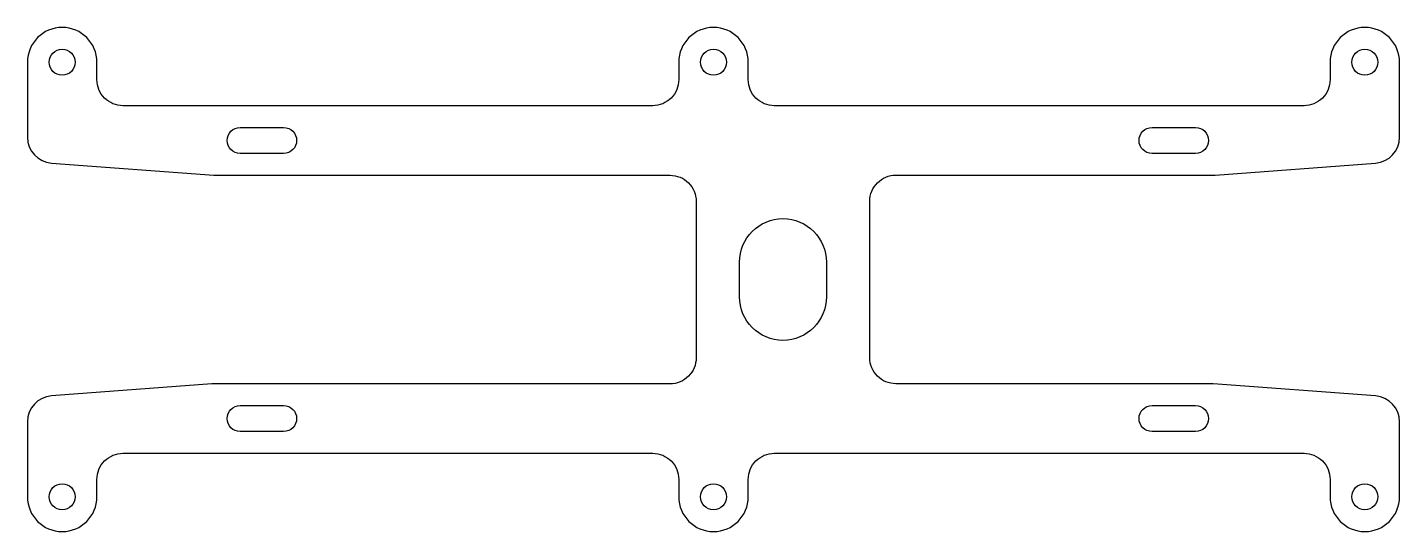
# Model space of a CAD drawing. Header units: millimetres. Extents: x 6 to 164, y -68 to -10.
import ezdxf

# ---------------------------------------------------------------- set-up
doc = ezdxf.new("R2010")
doc.units = ezdxf.units.MM

msp = doc.modelspace()

# ---------------------------------------------------------------- linework, layer by layer
for points in [[(6, -22.61, 0.392454), (8.78, -25.6), (27.45, -27), (80, -27, -0.414214), (83, -30), (83, -48.01, -0.414214), (80, -51.01), (27.22, -51.01), (8.78, -52.39, 0.392454), (6, -55.38), (6, -64, 1), (14, -64), (14, -62, -0.414214), (17, -59), (78, -59, -0.414214), (81, -62), (81, -64, 1), (89, -64), (89, -62, -0.414214), (92, -59), (153, -59, -0.414214), (156, -62), (156, -64, 1), (164, -64), (164, -55.39, 0.392454), (161.22, -52.4), (142.55, -51), (106, -51, -0.414214), (103, -48), (103, -29.99, -0.414214), (106, -26.99), (142.78, -26.99), (161.22, -25.61, 0.39251), (164, -22.62), (164, -14, 1), (156, -14), (156, -16, -0.414214), (153, -19), (92, -19, -0.414214), (89, -16), (89, -14, 1), (81, -14), (81, -16, -0.414214), (78, -19), (17, -19, -0.414214), (14, -16), (14, -14, 1), (6, -14)], [(35.5, -24.5), (30.5, -24.5, -1), (30.5, -21.5), (35.5, -21.5, -1)], [(135.5, -24.5, -1), (135.5, -21.5), (140.5, -21.5, -1), (140.5, -24.5)], [(98, -37), (98, -41, -1), (88, -41), (88, -37, -1)], [(30.5, -56.5, -1), (30.5, -53.5), (35.5, -53.5, -1), (35.5, -56.5)], [(140.5, -53.5, -1), (140.5, -56.5), (135.5, -56.5, -1), (135.5, -53.5)]]:
    msp.add_lwpolyline(points, format="xyb", close=True)
for centre in [(10, -14), (85, -14), (160, -14), (10, -64), (85, -64), (160, -64)]:
    msp.add_circle(centre, 1.5)

doc.saveas('drawing.dxf')
